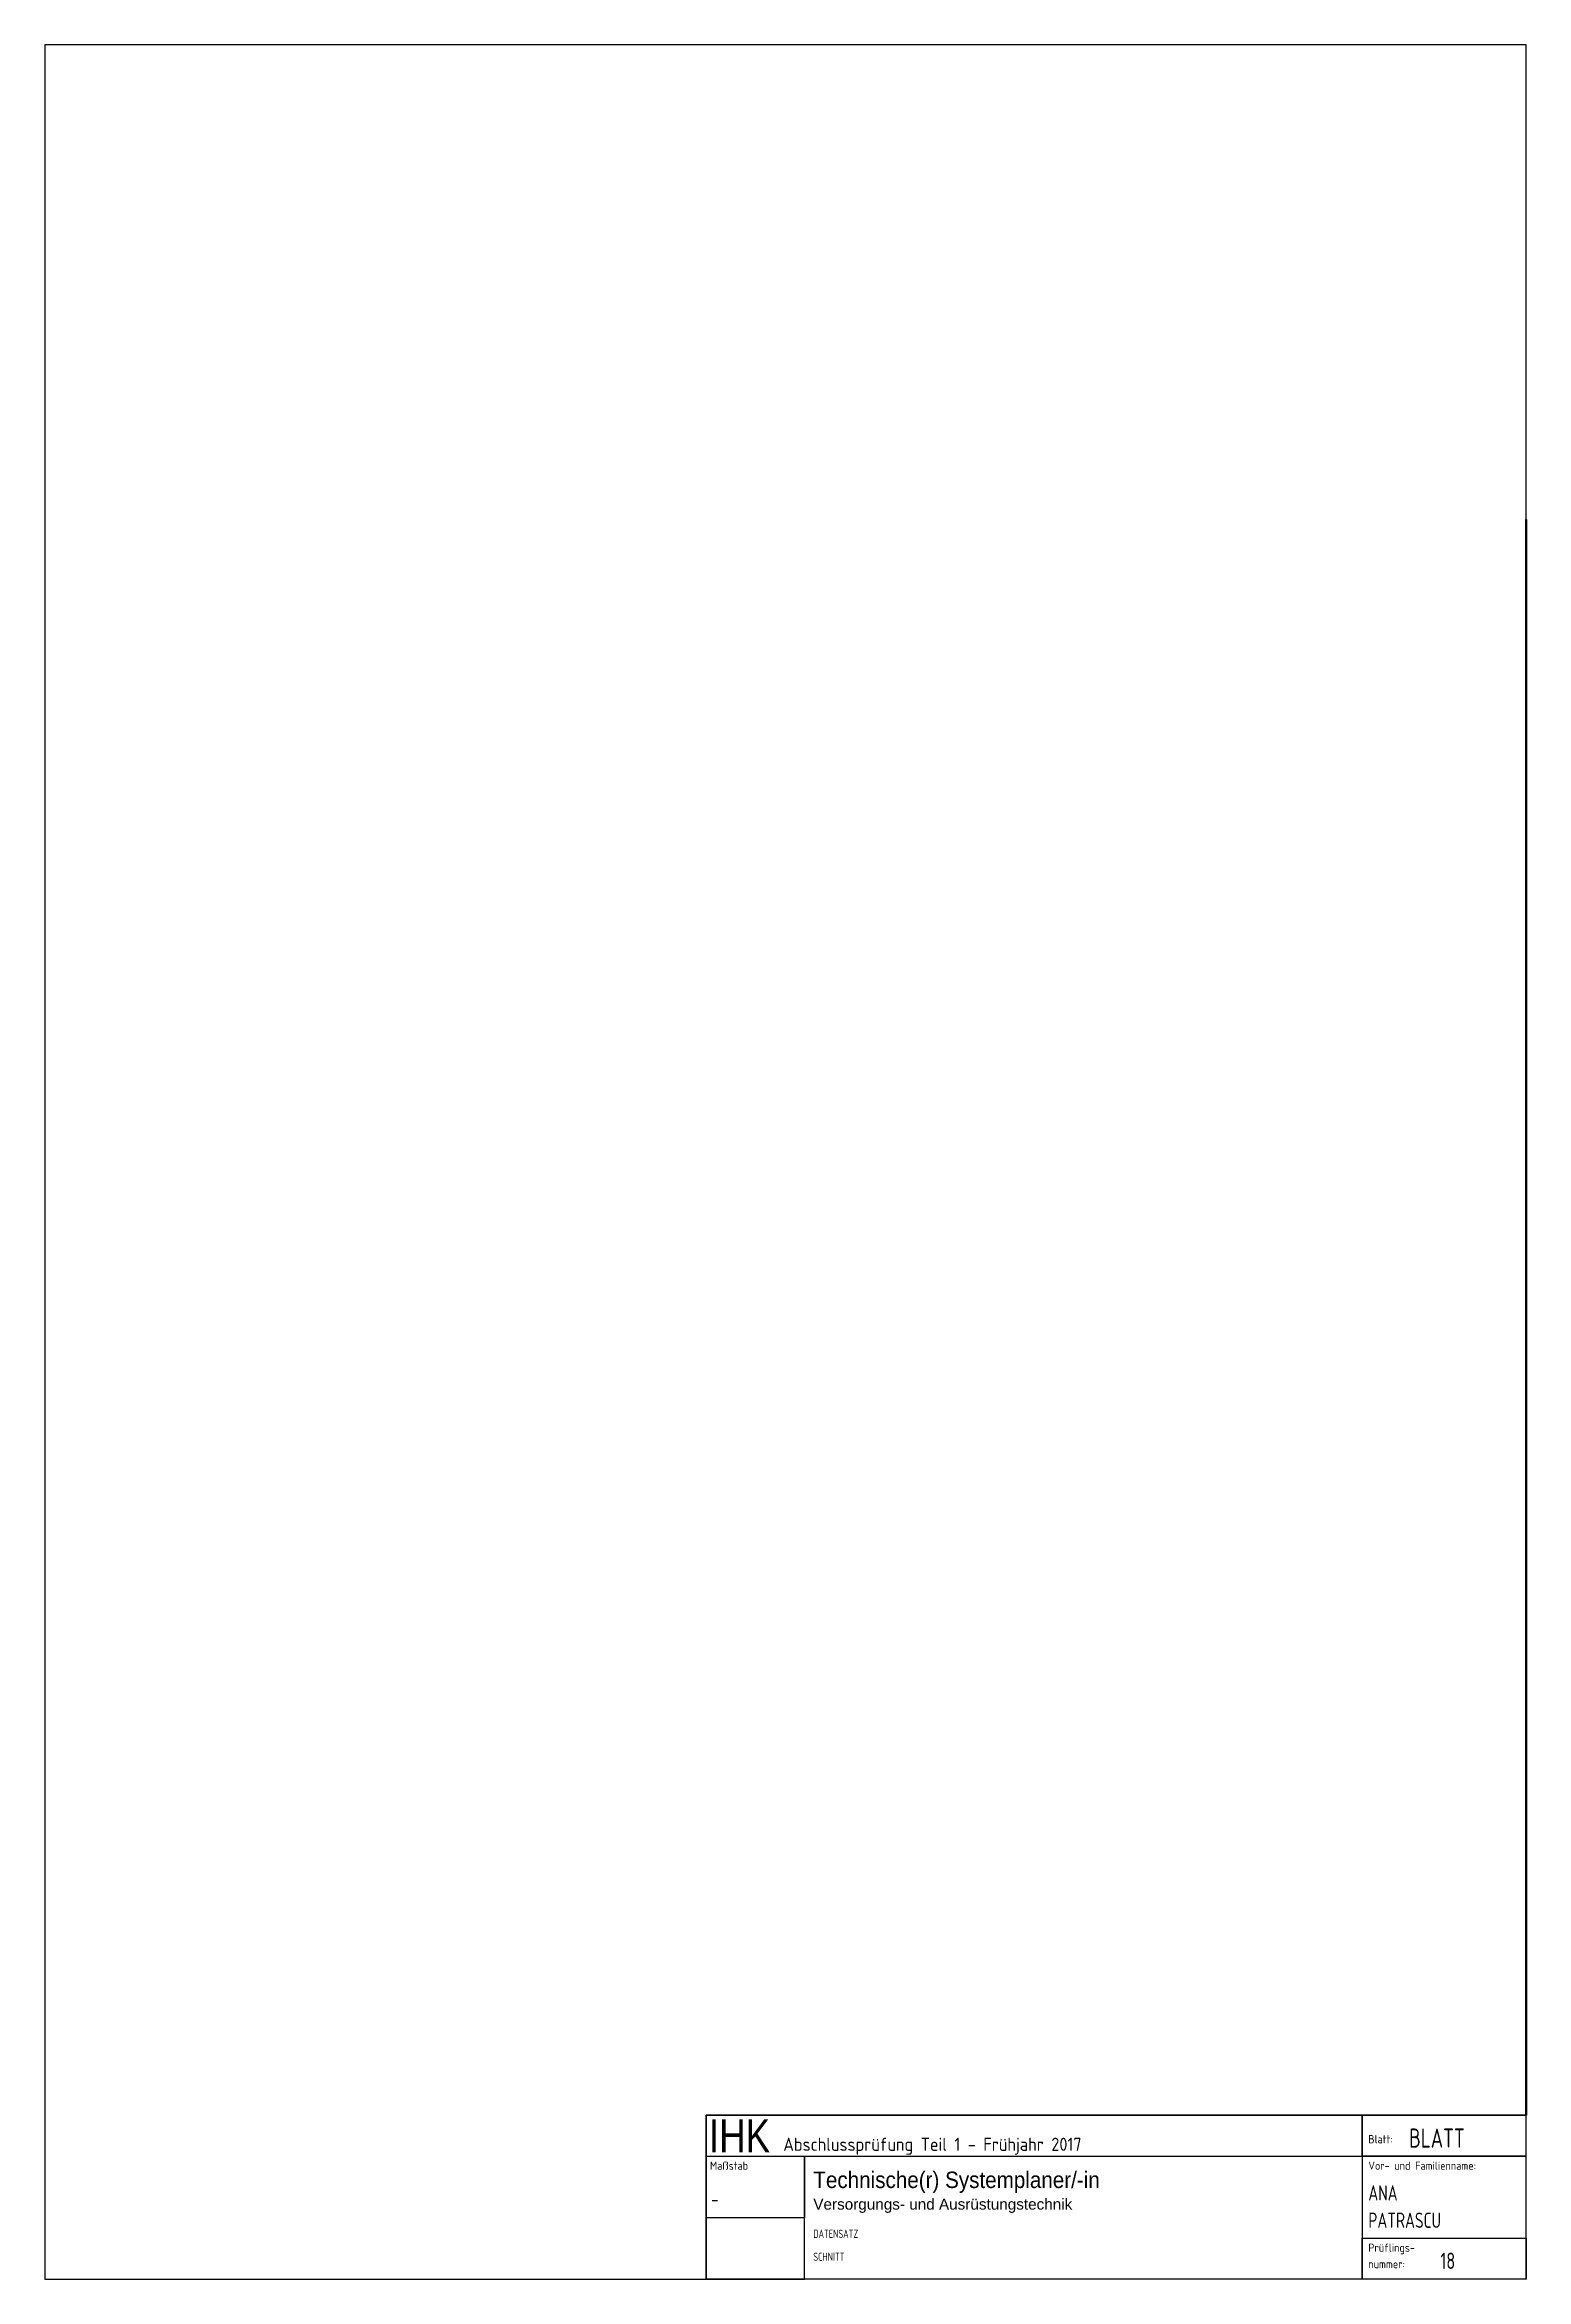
# Paper-space layout 'A3 Hochformat' of a CAD drawing. Header units: millimetres. Extents: x 12 to 283, y 0 to 409.
import ezdxf

# ---------------------------------------------------------------- set-up
doc = ezdxf.new("R2010")
doc.units = ezdxf.units.MM
doc.layers.add('Bauteilkanten', color=7, linetype='Continuous', lineweight=50)
doc.layers.add('Zeichnungsrahmen', color=7, linetype='Continuous', lineweight=25)
doc.styles.add('Arial', font='ARIALUNI.TTF')
doc.styles.add('ISO', font='ISO8')
doc.styles.get("Standard").update_dxf_attribs({"font": 'arial.ttf'})

psp = doc.layouts.new('A3 Hochformat')

# ---------------------------------------------------------------- linework, layer by layer
psp.add_lwpolyline([(283.17, 0.38), (283.17, 30.38), (133.17, 30.38), (133.17, 0.38), (133.17, 22.88), (283.17, 22.88), (253.17, 22.88), (253.17, 30.38), (253.17, 0.38), (253.17, 7.88), (283.17, 7.88), (283.17, 0.38), (133.17, 0.38), (151.17, 0.38), (151.17, 22.88), (151.17, 11.63), (133.17, 11.63)])
at = {"layer": 'Bauteilkanten'}
psp.add_line((283.17, 30.38), (283.17, 322.28), dxfattribs=at)
at = {"layer": 'Zeichnungsrahmen'}
psp.add_lwpolyline([(12.17, 0.38), (133.17, 0.38), (133.17, 30.38), (283.17, 30.38), (283.17, 409.13), (12.17, 409.13)], close=True, dxfattribs=at)

# ---------------------------------------------------------------- texts
at = {"style": 'Arial'}
for s, height, width, p in [('IHK', 6, 0.8, (133.67, 23.63)), ('Technische(r) Systemplaner/-in', 3, 0.9, (152.76, 17.08))]:
    psp.add_text(s, height=height, dxfattribs=dict(at, width=width)).set_placement(p)
at = {"style": 'ISO'}
for s, height, p in [('Abschlussprüfung Teil 1 - Frühjahr 2017', 2.4, (147.27, 23.88)), ('Blatt:', 1.5, (254.28, 25.27)), ('Maßstab', 1.5, (133.86, 20.42)), ('Vor- und Familienname:', 1.5, (254.28, 20.42)), ('Prüflings-', 1.5, (254.28, 5.42)), ('nummer:', 1.5, (254.28, 2.42))]:
    psp.add_text(s, height=height, dxfattribs=at).set_placement(p)
psp.add_text('Versorgungs- und Ausrüstungstechnik', height=2).set_placement((152.76, 13.13))
at = {"style": 'ISO', "width": 0.8}
for tag, p, height in [('BLATT', (261.74, 24.47), 3.5), ('ANA', (254.28, 14.79), 2.8), ('-', (134.07, 13.66), 2.8), ('PATRASCU', (254.28, 9.79), 2.8), ('DATENSATZ', (152.76, 7.96), 1.5), ('SCHNITT', (152.76, 3.76), 1.5), ('18', (267.46, 2.27), 3)]:
    psp.add_attdef(tag, p, '', height=height, dxfattribs=at)

# ---------------------------------------------------------------- viewports
at = {"layer": 'Zeichnungsrahmen'}
vp = psp.add_viewport(center=(147.67, 204.76), size=(271, 408.75), view_center_point=(8002.15, 4657.88), view_height=8175, dxfattribs=at)
vp.dxf.flags = 0x10000  # cut along an outline
vp.dxf.clipping_boundary_handle = psp.add_lwpolyline([(12.17, 0.38), (133.17, 0.38), (133.17, 30.38), (283.17, 30.38), (283.17, 409.13), (12.17, 409.13)], format="xyb", close=True, dxfattribs={"invisible": 1}).dxf.handle

doc.saveas('drawing.dxf')
